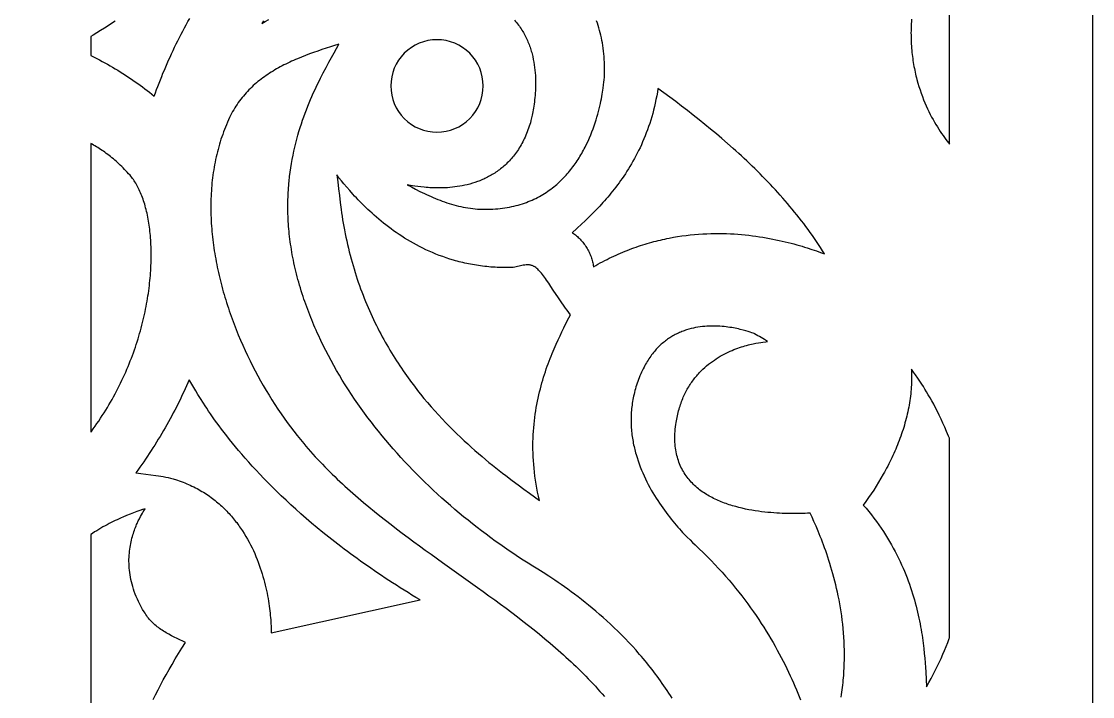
# Model space of a CAD drawing. Extents: x -1000 to 1000, y -1450 to 1450.
# Drawn here: x 625.7 to 1000, y 393.6 to 629.6 of the extents above; entities that cross this region are included whole.
import ezdxf

# ---------------------------------------------------------------- set-up
doc = ezdxf.new("R2010")
doc.units = 0
doc.layers.add('LAYER_1', color=18, linetype='CONTINUOUS')

msp = doc.modelspace()

# ---------------------------------------------------------------- linework, layer by layer
at = {"layer": 'LAYER_1'}
for points in [[(1000, -1450), (600, -1450), (600, 1050), (1000, 1050)], [(847.92, 604.85), (847.7, 603.57), (847.45, 602.3), (847.19, 601.05), (846.9, 599.82), (846.61, 598.61), (846.29, 597.42), (845.96, 596.25), (845.61, 595.09), (845.25, 593.95), (844.87, 592.83), (844.48, 591.73), (844.07, 590.64), (843.66, 589.57), (843.23, 588.52), (842.78, 587.49), (842.33, 586.47), (841.87, 585.48), (841.39, 584.49), (840.91, 583.53), (840.41, 582.58), (839.91, 581.65), (839.4, 580.73), (838.88, 579.83), (838.36, 578.94), (837.83, 578.08), (837.29, 577.22), (836.75, 576.39), (836.2, 575.57), (835.65, 574.76), (835.1, 573.97), (834.54, 573.2), (833.98, 572.44), (833.41, 571.69), (832.85, 570.96), (832.28, 570.25), (831.72, 569.55), (831.15, 568.86), (830.58, 568.19), (830.02, 567.54), (829.46, 566.89), (828.9, 566.26), (827.78, 565.05), (826.69, 563.89), (825.61, 562.78), (824.55, 561.73), (823.53, 560.72), (822.54, 559.77), (821.58, 558.87), (819.8, 557.22), (818.21, 555.75), (818.58, 555.5), (818.93, 555.25), (819.28, 554.98), (819.63, 554.7), (819.97, 554.41), (820.3, 554.1), (820.62, 553.79), (820.94, 553.47), (821.24, 553.14), (821.54, 552.8), (821.84, 552.45), (822.12, 552.09), (822.39, 551.73), (822.66, 551.35), (822.91, 550.97), (823.16, 550.59), (823.4, 550.2), (823.62, 549.8), (823.84, 549.4), (824.05, 548.99), (824.24, 548.58), (824.42, 548.16), (824.6, 547.74), (824.76, 547.32), (824.9, 546.89), (825.04, 546.46), (825.16, 546.03), (825.28, 545.6), (825.37, 545.17), (825.46, 544.73), (825.53, 544.3), (825.59, 543.86), (826.38, 544.32), (827.18, 544.76), (827.97, 545.19), (828.76, 545.61), (829.55, 546.02), (830.34, 546.42), (831.13, 546.81), (831.92, 547.2), (832.71, 547.57), (833.5, 547.93), (834.28, 548.28), (835.07, 548.62), (835.85, 548.95), (836.64, 549.27), (837.42, 549.58), (838.2, 549.89), (838.98, 550.18), (839.76, 550.46), (840.54, 550.74), (841.32, 551.01), (842.09, 551.26), (842.87, 551.51), (843.64, 551.75), (844.41, 551.99), (845.18, 552.21), (845.95, 552.42), (846.72, 552.63), (847.48, 552.83), (848.24, 553.02), (849.01, 553.2), (849.76, 553.38), (850.52, 553.55), (851.28, 553.7), (852.03, 553.86), (853.53, 554.14), (855.02, 554.39), (856.51, 554.61), (857.98, 554.81), (859.44, 554.98), (860.89, 555.13), (862.34, 555.24), (863.77, 555.34), (865.19, 555.41), (866.59, 555.46), (867.99, 555.48), (869.37, 555.49), (870.74, 555.47), (872.09, 555.44), (873.43, 555.38), (874.75, 555.31), (876.07, 555.22), (877.36, 555.12), (878.64, 554.99), (879.9, 554.86), (881.15, 554.71), (882.38, 554.54), (883.59, 554.37), (884.78, 554.18), (885.96, 553.98), (887.11, 553.77), (888.25, 553.55), (889.37, 553.32), (890.47, 553.08), (891.54, 552.84), (892.6, 552.59), (893.63, 552.33), (894.65, 552.07), (895.64, 551.81), (896.61, 551.54), (897.55, 551.27), (898.48, 551), (899.37, 550.73), (900.25, 550.46), (901.92, 549.92), (903.5, 549.38), (904.96, 548.87), (906.32, 548.37), (905.64, 549.46), (904.95, 550.53), (904.24, 551.61), (903.53, 552.67), (902.81, 553.73), (902.08, 554.78), (901.33, 555.82), (900.58, 556.86), (899.82, 557.89), (899.05, 558.92), (898.27, 559.94), (897.49, 560.95), (896.69, 561.96), (895.89, 562.96), (895.07, 563.95), (894.25, 564.94), (893.42, 565.92), (892.59, 566.9), (891.74, 567.87), (890.89, 568.83), (890.03, 569.79), (889.16, 570.75), (888.29, 571.69), (887.41, 572.63), (886.52, 573.57), (885.62, 574.5), (884.72, 575.42), (883.81, 576.34), (882.9, 577.26), (881.98, 578.16), (881.05, 579.07), (880.12, 579.96), (879.18, 580.86), (878.24, 581.74), (877.29, 582.63), (876.34, 583.5), (875.38, 584.37), (874.41, 585.24), (872.47, 586.96), (870.51, 588.66), (868.54, 590.34), (866.55, 592), (864.54, 593.64), (862.52, 595.26), (860.49, 596.87), (858.45, 598.46), (856.4, 600.03), (854.34, 601.58), (852.28, 603.12), (850.2, 604.65), (848.13, 606.15)], [(650, 486.04), (650.15, 486.24), (650.82, 487.16), (651.48, 488.08), (652.12, 489.01), (652.76, 489.93), (653.38, 490.87), (653.99, 491.8), (654.59, 492.74), (655.17, 493.68), (655.75, 494.62), (656.31, 495.57), (656.86, 496.52), (657.4, 497.47), (657.93, 498.42), (658.44, 499.37), (658.95, 500.33), (659.44, 501.29), (659.92, 502.25), (660.39, 503.21), (660.85, 504.17), (661.3, 505.13), (661.74, 506.1), (662.17, 507.06), (662.58, 508.02), (662.99, 508.99), (663.38, 509.95), (663.77, 510.92), (664.14, 511.88), (664.5, 512.85), (664.85, 513.81), (665.2, 514.77), (665.53, 515.73), (665.85, 516.7), (666.16, 517.65), (666.46, 518.61), (666.75, 519.57), (667.03, 520.53), (667.3, 521.48), (667.56, 522.43), (667.81, 523.38), (668.05, 524.33), (668.28, 525.27), (668.5, 526.21), (668.71, 527.15), (668.92, 528.09), (669.11, 529.02), (669.29, 529.95), (669.47, 530.87), (669.63, 531.8), (669.79, 532.72), (669.93, 533.63), (670.07, 534.54), (670.2, 535.45), (670.32, 536.35), (670.43, 537.25), (670.53, 538.14), (670.62, 539.03), (670.7, 539.91), (670.78, 540.78), (670.84, 541.66), (670.9, 542.52), (670.95, 543.38), (670.99, 544.24), (671.02, 545.09), (671.05, 545.93), (671.06, 546.76), (671.07, 547.59), (671.07, 548.41), (671.06, 549.23), (671.04, 550.04), (671.02, 550.84), (670.99, 551.63), (670.95, 552.42), (670.9, 553.2), (670.84, 553.97), (670.78, 554.73), (670.71, 555.49), (670.63, 556.23), (670.55, 556.97), (670.45, 557.7), (670.35, 558.42), (670.25, 559.13), (670.13, 559.83), (670.01, 560.53), (669.88, 561.21), (669.75, 561.88), (669.6, 562.55), (669.45, 563.2), (669.3, 563.84), (669.13, 564.48), (668.96, 565.1), (668.79, 565.71), (668.6, 566.31), (668.42, 566.91), (668.22, 567.48), (668.02, 568.05), (667.81, 568.61), (667.59, 569.15), (667.37, 569.69), (667.15, 570.21), (666.91, 570.72), (666.67, 571.22), (666.43, 571.7), (666.18, 572.17), (665.92, 572.63), (665.66, 573.08), (665.39, 573.51), (665.12, 573.93), (664.84, 574.34), (664.55, 574.73), (664.26, 575.11), (663.97, 575.48), (663.67, 575.83), (663.19, 576.37), (662.71, 576.89), (662.23, 577.41), (661.74, 577.91), (661.26, 578.41), (660.77, 578.89), (660.28, 579.36), (659.8, 579.82), (659.31, 580.27), (658.82, 580.71), (658.33, 581.14), (657.84, 581.56), (657.35, 581.97), (656.85, 582.36), (656.36, 582.75), (655.87, 583.13), (655.37, 583.5), (654.88, 583.86), (654.39, 584.21), (653.89, 584.55), (653.4, 584.88), (652.91, 585.2), (652.41, 585.51), (651.92, 585.82), (651.43, 586.11), (650.94, 586.4), (650.44, 586.68), (650, 586.92)], [(736.24, 573.54), (736.54, 571.13), (736.83, 568.72), (737.12, 566.31), (737.43, 563.9), (737.6, 562.7), (737.77, 561.5), (737.95, 560.3), (738.15, 559.1), (738.35, 557.9), (738.58, 556.71), (738.83, 555.42), (739.09, 554.14), (739.37, 552.87), (739.66, 551.61), (739.95, 550.36), (740.26, 549.12), (740.57, 547.89), (740.9, 546.67), (741.24, 545.46), (741.58, 544.26), (741.94, 543.07), (742.3, 541.9), (742.67, 540.73), (743.05, 539.57), (743.44, 538.42), (743.84, 537.28), (744.25, 536.15), (744.67, 535.04), (745.09, 533.93), (745.52, 532.83), (745.96, 531.74), (746.41, 530.66), (746.87, 529.59), (747.33, 528.53), (747.8, 527.47), (748.27, 526.43), (748.76, 525.4), (749.25, 524.38), (749.75, 523.36), (750.25, 522.36), (750.76, 521.36), (751.28, 520.38), (751.8, 519.4), (752.33, 518.43), (752.86, 517.47), (753.4, 516.52), (753.95, 515.58), (754.5, 514.65), (755.05, 513.73), (755.61, 512.81), (756.18, 511.91), (756.75, 511.01), (757.32, 510.13), (757.9, 509.25), (758.48, 508.38), (759.07, 507.52), (759.66, 506.66), (760.26, 505.82), (760.86, 504.98), (761.46, 504.15), (762.06, 503.34), (762.67, 502.52), (763.28, 501.72), (763.9, 500.93), (764.51, 500.14), (765.13, 499.36), (766.38, 497.83), (767.64, 496.34), (768.9, 494.87), (770.17, 493.43), (771.44, 492.03), (772.72, 490.66), (774, 489.31), (775.28, 488), (776.56, 486.72), (777.84, 485.47), (779.11, 484.25), (780.39, 483.05), (781.66, 481.89), (782.92, 480.75), (784.17, 479.64), (785.42, 478.56), (786.66, 477.5), (787.88, 476.47), (789.1, 475.47), (790.3, 474.5), (791.49, 473.55), (792.66, 472.62), (793.81, 471.73), (794.95, 470.85), (797.16, 469.18), (799.29, 467.6), (801.32, 466.11), (803.24, 464.72), (805.05, 463.41), (806.73, 462.19), (806.4, 463.63), (806.09, 465.06), (805.81, 466.48), (805.56, 467.89), (805.34, 469.29), (805.14, 470.67), (804.97, 472.05), (804.83, 473.41), (804.71, 474.76), (804.61, 476.1), (804.54, 477.42), (804.49, 478.73), (804.46, 480.03), (804.45, 481.32), (804.47, 482.59), (804.51, 483.85), (804.56, 485.1), (804.63, 486.34), (804.73, 487.56), (804.84, 488.77), (804.96, 489.96), (805.11, 491.14), (805.27, 492.31), (805.44, 493.47), (805.63, 494.61), (805.83, 495.73), (806.05, 496.84), (806.28, 497.94), (806.52, 499.03), (806.77, 500.1), (807.04, 501.15), (807.31, 502.19), (807.59, 503.22), (807.88, 504.23), (808.18, 505.22), (808.49, 506.2), (808.8, 507.17), (809.12, 508.12), (809.45, 509.05), (809.78, 509.97), (810.12, 510.87), (810.46, 511.76), (810.8, 512.63), (811.14, 513.49), (811.49, 514.33), (811.83, 515.15), (812.53, 516.75), (813.22, 518.29), (813.91, 519.75), (814.58, 521.15), (815.23, 522.48), (816.46, 524.93), (817.55, 527.1), (816.97, 527.87), (816.4, 528.63), (815.85, 529.39), (815.32, 530.13), (814.3, 531.6), (813.34, 533.01), (811.57, 535.69), (810.75, 536.94), (809.97, 538.11), (809.22, 539.21), (808.86, 539.72), (808.5, 540.22), (808.15, 540.69), (807.8, 541.14), (807.46, 541.57), (807.12, 541.96), (806.78, 542.34), (806.44, 542.68), (806.11, 543), (805.78, 543.29), (805.44, 543.55), (805.11, 543.78), (804.94, 543.89), (804.77, 543.98), (804.61, 544.07), (804.44, 544.15), (804.21, 544.24), (803.98, 544.32), (803.75, 544.38), (803.52, 544.43), (803.28, 544.47), (803.05, 544.49), (802.81, 544.51), (802.57, 544.51), (802.33, 544.51), (802.08, 544.49), (801.59, 544.44), (801.09, 544.37), (800.59, 544.27), (799.59, 544.04), (799.08, 543.93), (798.58, 543.82), (798.07, 543.72), (797.57, 543.63), (797.32, 543.6), (797.07, 543.58), (796.83, 543.56), (796.58, 543.55), (795.8, 543.54), (795.03, 543.54), (794.26, 543.55), (793.5, 543.56), (792.75, 543.59), (791.99, 543.62), (791.25, 543.66), (790.51, 543.71), (789.77, 543.76), (789.04, 543.82), (788.31, 543.89), (787.59, 543.97), (786.87, 544.06), (786.16, 544.15), (785.45, 544.25), (784.75, 544.36), (784.05, 544.48), (783.36, 544.6), (782.67, 544.72), (781.99, 544.86), (781.31, 545), (780.64, 545.15), (779.97, 545.3), (779.31, 545.46), (778.65, 545.63), (778, 545.8), (777.35, 545.98), (776.7, 546.17), (775.43, 546.55), (774.18, 546.96), (772.94, 547.39), (771.72, 547.84), (770.53, 548.31), (769.35, 548.8), (768.19, 549.3), (767.05, 549.82), (765.93, 550.36), (764.83, 550.92), (763.75, 551.49), (762.69, 552.07), (761.64, 552.66), (760.62, 553.27), (759.61, 553.89), (758.62, 554.52), (757.66, 555.15), (756.71, 555.8), (755.77, 556.45), (754.86, 557.12), (753.97, 557.78), (753.09, 558.45), (752.23, 559.13), (751.39, 559.81), (750.57, 560.49), (749.77, 561.18), (748.99, 561.86), (748.22, 562.55), (747.47, 563.23), (746.74, 563.92), (746.03, 564.6), (745.34, 565.27), (744.66, 565.95), (744.01, 566.62), (743.37, 567.28), (742.75, 567.93), (742.14, 568.58), (741.56, 569.22), (740.44, 570.47), (739.4, 571.68), (738.42, 572.84), (737.52, 573.94), (736.68, 574.98), (735.92, 575.95)], [(936.72, 507.31), (936.75, 506.52), (936.77, 505.73), (936.77, 504.95), (936.76, 504.16), (936.74, 503.37), (936.71, 502.58), (936.66, 501.79), (936.61, 501), (936.54, 500.21), (936.46, 499.42), (936.37, 498.64), (936.27, 497.85), (936.16, 497.06), (936.03, 496.28), (935.9, 495.49), (935.75, 494.71), (935.6, 493.92), (935.43, 493.14), (935.26, 492.36), (935.07, 491.58), (934.87, 490.8), (934.67, 490.02), (934.45, 489.24), (934.23, 488.47), (934, 487.7), (933.76, 486.93), (933.5, 486.16), (933.25, 485.39), (932.98, 484.62), (932.7, 483.86), (932.42, 483.1), (932.12, 482.34), (931.82, 481.59), (931.51, 480.83), (931.2, 480.08), (930.87, 479.34), (930.54, 478.59), (930.21, 477.85), (929.86, 477.11), (929.51, 476.38), (929.15, 475.64), (928.79, 474.92), (928.41, 474.19), (928.04, 473.47), (927.65, 472.75), (927.26, 472.04), (926.87, 471.33), (926.06, 469.92), (925.23, 468.52), (924.38, 467.15), (923.51, 465.79), (922.63, 464.45), (921.73, 463.13), (920.81, 461.83), (919.88, 460.56), (920.86, 459.4), (921.81, 458.24), (922.73, 457.08), (923.61, 455.92), (924.48, 454.76), (925.31, 453.59), (926.11, 452.43), (926.89, 451.26), (927.64, 450.1), (928.36, 448.93), (929.06, 447.77), (929.73, 446.6), (930.38, 445.44), (931, 444.28), (931.6, 443.13), (932.18, 441.97), (932.73, 440.82), (933.26, 439.67), (933.77, 438.53), (934.26, 437.39), (934.72, 436.25), (935.17, 435.12), (935.6, 434), (936, 432.88), (936.39, 431.77), (936.76, 430.66), (937.11, 429.56), (937.44, 428.47), (937.76, 427.38), (938.06, 426.31), (938.34, 425.24), (938.61, 424.18), (938.87, 423.12), (939.11, 422.08), (939.33, 421.05), (939.54, 420.03), (939.74, 419.02), (939.93, 418.02), (940.1, 417.03), (940.26, 416.05), (940.42, 415.08), (940.56, 414.13), (940.69, 413.19), (940.81, 412.26), (941.03, 410.45), (941.21, 408.69), (941.37, 406.99), (941.5, 405.36), (941.61, 403.79), (941.71, 402.29), (941.87, 399.51), (942.01, 397.04), (942.81, 398.47), (943.58, 399.9), (944.32, 401.32), (945.04, 402.74), (945.74, 404.15), (946.41, 405.56), (947.05, 406.96), (947.68, 408.36), (948.27, 409.74), (948.85, 411.13), (949.39, 412.5), (949.92, 413.87), (950, 414.09), (950, 483.74), (949.95, 483.89), (949.64, 484.68), (949.01, 486.24), (948.37, 487.75), (947.72, 489.21), (947.07, 490.62), (946.42, 491.99), (945.77, 493.3), (945.12, 494.56), (944.48, 495.78), (943.84, 496.94), (943.22, 498.05), (942.61, 499.1), (942.01, 500.1), (941.43, 501.05), (940.88, 501.94), (940.34, 502.77), (939.83, 503.55), (938.9, 504.94), (938.1, 506.09), (937.45, 507.01), (936.97, 507.68), (936.68, 508.09)], [(683.88, 503.28), (683.4, 502.21), (682.92, 501.15), (682.43, 500.08), (681.93, 499.02), (681.42, 497.97), (680.9, 496.91), (680.38, 495.86), (679.85, 494.81), (679.31, 493.77), (678.77, 492.73), (678.22, 491.69), (677.66, 490.66), (677.09, 489.63), (676.52, 488.6), (675.94, 487.58), (675.35, 486.57), (674.76, 485.55), (674.15, 484.54), (673.55, 483.54), (672.93, 482.54), (672.31, 481.54), (671.68, 480.55), (671.05, 479.56), (670.41, 478.58), (669.76, 477.6), (669.1, 476.63), (668.44, 475.66), (667.77, 474.7), (667.1, 473.74), (666.42, 472.78), (665.73, 471.84), (666.6, 471.69), (667.46, 471.56), (669.21, 471.33), (670.95, 471.1), (672.69, 470.87), (673.56, 470.75), (674.43, 470.61), (675.29, 470.47), (676.16, 470.31), (677.01, 470.13), (677.86, 469.93), (678.71, 469.7), (679.13, 469.58), (679.55, 469.45), (680.22, 469.23), (680.89, 469.01), (681.55, 468.77), (682.2, 468.53), (682.84, 468.28), (683.48, 468.01), (684.1, 467.75), (684.72, 467.47), (685.32, 467.19), (685.92, 466.9), (686.51, 466.6), (687.1, 466.29), (687.67, 465.98), (688.23, 465.66), (688.79, 465.33), (689.34, 465), (689.88, 464.66), (690.41, 464.31), (690.94, 463.96), (691.46, 463.6), (691.97, 463.24), (692.47, 462.87), (692.96, 462.49), (693.45, 462.11), (693.92, 461.72), (694.4, 461.32), (694.86, 460.93), (695.31, 460.52), (695.76, 460.11), (696.2, 459.7), (696.64, 459.28), (697.06, 458.86), (697.48, 458.43), (697.89, 457.99), (698.3, 457.56), (698.7, 457.12), (699.09, 456.67), (699.47, 456.22), (699.85, 455.77), (700.22, 455.31), (700.58, 454.85), (700.94, 454.39), (701.29, 453.92), (701.64, 453.45), (701.97, 452.98), (702.3, 452.51), (702.95, 451.55), (703.56, 450.58), (704.16, 449.6), (704.73, 448.61), (705.27, 447.62), (705.79, 446.62), (706.29, 445.62), (706.77, 444.61), (707.23, 443.6), (707.66, 442.58), (708.07, 441.57), (708.46, 440.56), (708.84, 439.55), (709.19, 438.54), (709.52, 437.53), (709.84, 436.53), (710.13, 435.54), (710.41, 434.55), (710.67, 433.56), (710.92, 432.59), (711.14, 431.63), (711.35, 430.67), (711.55, 429.73), (711.73, 428.8), (711.9, 427.89), (712.05, 426.99), (712.19, 426.1), (712.32, 425.23), (712.43, 424.38), (712.53, 423.55), (712.62, 422.74), (712.69, 421.95), (712.76, 421.18), (712.82, 420.43), (712.86, 419.71), (712.9, 419.01), (712.93, 418.34), (712.94, 417.69), (712.95, 417.08), (712.96, 416.49), (712.95, 415.93), (765, 427.41), (763.58, 428.25), (762.18, 429.1), (760.8, 429.95), (759.44, 430.8), (758.08, 431.65), (756.75, 432.5), (755.43, 433.34), (754.12, 434.19), (752.83, 435.04), (751.55, 435.89), (750.29, 436.74), (749.05, 437.59), (747.82, 438.43), (746.6, 439.28), (745.4, 440.12), (744.21, 440.97), (743.04, 441.81), (741.88, 442.65), (740.73, 443.49), (739.6, 444.33), (738.49, 445.17), (737.38, 446), (736.29, 446.84), (735.22, 447.67), (734.16, 448.5), (733.11, 449.33), (731.06, 450.98), (729.06, 452.62), (727.12, 454.25), (725.22, 455.87), (723.38, 457.48), (721.59, 459.08), (719.85, 460.66), (718.17, 462.23), (716.53, 463.78), (714.94, 465.32), (713.4, 466.84), (711.91, 468.34), (710.46, 469.83), (709.06, 471.29), (707.71, 472.74), (706.4, 474.16), (705.14, 475.56), (703.92, 476.94), (702.74, 478.3), (701.61, 479.63), (700.52, 480.94), (699.47, 482.22), (698.46, 483.48), (697.49, 484.7), (696.56, 485.9), (695.68, 487.07), (694.82, 488.21), (694.01, 489.32), (693.24, 490.39), (692.5, 491.44), (691.8, 492.45), (691.13, 493.42), (690.5, 494.36), (689.9, 495.27), (689.33, 496.14), (688.3, 497.76), (687.4, 499.23), (686.61, 500.53), (685.95, 501.66), (684.95, 503.39), (684.6, 503.97), (684.46, 504.19), (684.35, 504.36)]]:
    msp.add_lwpolyline(points, close=True, dxfattribs=at)
for points in [[(936.74, 630.42), (936.69, 629.6), (936.64, 628.78), (936.6, 627.97), (936.58, 627.17), (936.56, 626.37), (936.55, 625.58), (936.56, 624.8), (936.57, 624.03), (936.59, 623.26), (936.62, 622.49), (936.65, 621.74), (936.7, 620.99), (936.75, 620.25), (936.82, 619.51), (936.89, 618.78), (936.97, 618.06), (937.05, 617.35), (937.14, 616.64), (937.24, 615.94), (937.35, 615.24), (937.47, 614.55), (937.59, 613.87), (937.72, 613.2), (937.85, 612.53), (937.99, 611.87), (938.14, 611.22), (938.29, 610.57), (938.45, 609.93), (938.61, 609.3), (938.96, 608.05), (939.32, 606.84), (939.7, 605.65), (940.1, 604.49), (940.52, 603.35), (940.95, 602.24), (941.39, 601.17), (941.85, 600.12), (942.31, 599.09), (942.79, 598.1), (943.27, 597.13), (943.76, 596.2), (944.25, 595.29), (944.75, 594.4), (945.25, 593.55), (945.76, 592.73), (946.26, 591.93), (946.76, 591.16), (947.25, 590.42), (947.74, 589.71), (948.23, 589.03), (948.71, 588.38), (949.18, 587.76), (949.64, 587.16), (950, 586.7), (950, 639.1)], [(658.48, 629.76), (657.25, 628.95), (655.99, 628.13), (654.71, 627.3), (653.41, 626.47), (652.09, 625.64), (650.74, 624.81), (650, 624.36), (650, 617.69), (650.26, 617.56), (651.19, 617.1), (652.12, 616.62), (653.04, 616.14), (653.96, 615.65), (654.88, 615.15), (655.79, 614.64), (656.7, 614.13), (657.6, 613.6), (658.5, 613.07), (659.39, 612.53), (660.28, 611.98), (661.17, 611.43), (662.04, 610.87), (662.92, 610.3), (663.79, 609.72), (664.65, 609.13), (665.51, 608.54), (666.36, 607.94), (667.2, 607.33), (668.04, 606.71), (668.88, 606.09), (669.71, 605.46), (670.53, 604.83), (671.34, 604.18), (672.15, 603.53), (672.56, 604.66), (672.97, 605.79), (673.4, 606.92), (673.83, 608.06), (674.27, 609.2), (674.73, 610.34), (675.19, 611.48), (675.66, 612.62), (676.14, 613.76), (676.63, 614.9), (677.13, 616.04), (677.64, 617.18), (678.16, 618.32), (678.69, 619.46), (679.23, 620.59), (679.78, 621.73), (680.34, 622.86), (680.91, 623.99), (681.49, 625.11), (682.08, 626.23), (682.68, 627.35), (683.29, 628.47), (683.91, 629.58), (684.55, 630.68)], [(710.32, 629.88), (709.78, 628.89), (710.94, 629.58), (712.19, 630.31)], [(798.05, 630.03), (798.41, 629.62), (798.75, 629.2), (799.09, 628.77), (799.41, 628.34), (799.72, 627.91), (800.02, 627.48), (800.32, 627.04), (800.6, 626.6), (800.87, 626.15), (801.13, 625.7), (801.39, 625.25), (801.63, 624.8), (801.87, 624.34), (802.09, 623.88), (802.31, 623.42), (802.52, 622.96), (802.72, 622.49), (802.91, 622.03), (803.09, 621.56), (803.26, 621.09), (803.43, 620.62), (803.59, 620.14), (803.74, 619.67), (803.88, 619.2), (804.02, 618.72), (804.14, 618.25), (804.38, 617.3), (804.58, 616.35), (804.76, 615.4), (804.92, 614.45), (805.05, 613.51), (805.16, 612.57), (805.24, 611.64), (805.31, 610.72), (805.35, 609.81), (805.38, 608.9), (805.38, 608.01), (805.38, 607.13), (805.35, 606.27), (805.32, 605.42), (805.27, 604.59), (805.2, 603.77), (805.13, 602.98), (805.05, 602.2), (804.96, 601.45), (804.86, 600.72), (804.76, 600.01), (804.65, 599.33), (804.54, 598.68), (804.42, 598.05), (804.19, 596.89), (803.96, 595.86), (803.75, 594.97), (803.55, 594.22), (803.38, 593.63), (803.18, 592.97), (802.96, 592.31), (802.72, 591.67), (802.48, 591.03), (802.23, 590.41), (801.98, 589.8), (801.71, 589.21), (801.44, 588.63), (801.16, 588.05), (800.88, 587.5), (800.58, 586.95), (800.29, 586.42), (799.98, 585.89), (799.67, 585.38), (799.35, 584.88), (799.03, 584.4), (798.7, 583.92), (798.36, 583.45), (798.02, 583), (797.67, 582.56), (797.32, 582.13), (796.96, 581.71), (796.6, 581.29), (796.23, 580.89), (795.86, 580.51), (795.49, 580.13), (795.11, 579.76), (794.72, 579.4), (794.33, 579.05), (793.94, 578.71), (793.54, 578.38), (793.14, 578.06), (792.74, 577.75), (792.33, 577.45), (791.92, 577.15), (791.51, 576.87), (791.09, 576.59), (790.67, 576.33), (790.25, 576.07), (789.83, 575.82), (789.4, 575.58), (788.97, 575.35), (788.54, 575.12), (788.11, 574.91), (787.68, 574.7), (787.24, 574.5), (786.81, 574.31), (786.37, 574.12), (785.93, 573.94), (785.49, 573.77), (785.05, 573.61), (784.16, 573.3), (783.28, 573.02), (782.39, 572.77), (781.51, 572.54), (780.63, 572.34), (779.75, 572.16), (778.87, 572), (778, 571.86), (777.14, 571.74), (776.29, 571.64), (775.45, 571.56), (774.61, 571.5), (773.79, 571.45), (772.98, 571.42), (772.19, 571.4), (771.41, 571.39), (770.65, 571.4), (769.9, 571.41), (769.18, 571.44), (768.47, 571.48), (767.79, 571.52), (767.13, 571.57), (766.49, 571.63), (765.29, 571.76), (764.2, 571.9), (763.23, 572.04), (762.38, 572.18), (761.12, 572.42), (760.49, 572.54), (761.97, 571.74), (763.47, 570.95), (764.98, 570.18), (765.75, 569.81), (766.51, 569.44), (767.29, 569.08), (768.06, 568.72), (768.84, 568.37), (769.62, 568.04), (770.41, 567.71), (771.2, 567.39), (771.99, 567.08), (772.79, 566.78), (773.59, 566.5), (774.4, 566.22), (775.2, 565.96), (776.01, 565.71), (776.82, 565.48), (777.64, 565.26), (778.46, 565.06), (779.28, 564.87), (780.1, 564.69), (780.92, 564.54), (781.75, 564.4), (782.58, 564.28), (783.41, 564.18), (784.24, 564.09), (785.08, 564.03), (785.92, 563.98), (786.85, 563.96), (787.77, 563.94), (788.68, 563.95), (789.57, 563.97), (790.45, 564.01), (791.32, 564.06), (792.17, 564.13), (793.01, 564.22), (793.84, 564.32), (794.66, 564.43), (795.46, 564.56), (796.25, 564.7), (797.03, 564.86), (797.8, 565.03), (798.55, 565.22), (799.3, 565.42), (800.03, 565.63), (800.75, 565.86), (801.45, 566.09), (802.15, 566.34), (802.83, 566.61), (803.5, 566.88), (804.16, 567.17), (804.81, 567.46), (805.45, 567.77), (806.08, 568.09), (806.7, 568.42), (807.3, 568.76), (807.9, 569.11), (808.48, 569.47), (809.05, 569.84), (809.62, 570.22), (810.17, 570.6), (810.71, 571), (811.24, 571.4), (811.77, 571.82), (812.28, 572.24), (812.78, 572.66), (813.27, 573.1), (813.75, 573.54), (814.23, 573.99), (814.69, 574.45), (815.14, 574.91), (815.59, 575.38), (816.02, 575.85), (816.45, 576.33), (816.87, 576.82), (817.28, 577.31), (817.67, 577.81), (818.07, 578.31), (818.45, 578.81), (818.82, 579.32), (819.18, 579.83), (819.54, 580.35), (819.89, 580.87), (820.23, 581.39), (820.56, 581.91), (820.88, 582.44), (821.2, 582.97), (821.51, 583.5), (821.81, 584.03), (822.1, 584.57), (822.39, 585.1), (822.66, 585.64), (823.2, 586.72), (823.7, 587.79), (824.18, 588.87), (824.63, 589.94), (825.06, 591), (825.45, 592.06), (825.83, 593.11), (826.18, 594.15), (826.51, 595.17), (826.81, 596.17), (827.09, 597.16), (827.36, 598.13), (827.6, 599.08), (827.82, 600), (828.02, 600.9), (828.21, 601.76), (828.38, 602.6), (828.53, 603.4), (828.67, 604.17), (828.8, 604.91), (829, 606.25), (829.16, 607.43), (829.27, 608.41), (829.35, 609.2), (829.41, 610.08), (829.45, 611.16), (829.48, 612.22), (829.49, 613.27), (829.47, 614.31), (829.44, 615.33), (829.39, 616.33), (829.33, 617.32), (829.24, 618.3), (829.14, 619.27), (829.03, 620.22), (828.89, 621.15), (828.74, 622.08), (828.58, 622.99), (828.39, 623.88), (828.2, 624.76), (827.99, 625.63), (827.76, 626.49), (827.52, 627.33), (827.26, 628.16), (826.99, 628.98), (826.71, 629.78)], [(853.06, 393.07), (852.5, 393.95), (851.94, 394.82), (851.37, 395.68), (850.8, 396.53), (850.23, 397.38), (849.64, 398.21), (849.06, 399.04), (848.47, 399.86), (847.87, 400.67), (847.27, 401.48), (846.67, 402.27), (846.06, 403.06), (845.46, 403.83), (844.84, 404.6), (844.23, 405.37), (843.61, 406.12), (842.99, 406.86), (842.36, 407.6), (841.73, 408.33), (841.11, 409.05), (840.47, 409.76), (839.21, 411.16), (837.93, 412.53), (836.65, 413.86), (835.37, 415.17), (834.09, 416.44), (832.8, 417.68), (831.52, 418.89), (830.23, 420.07), (828.95, 421.22), (827.68, 422.34), (826.41, 423.43), (825.15, 424.49), (823.89, 425.52), (822.65, 426.52), (821.42, 427.49), (820.2, 428.44), (819, 429.35), (817.81, 430.23), (816.64, 431.09), (815.48, 431.92), (814.35, 432.72), (813.24, 433.49), (812.15, 434.24), (811.08, 434.95), (810.04, 435.64), (808.04, 436.95), (806.15, 438.14), (804.39, 439.23), (802.74, 440.27), (801.09, 441.32), (799.44, 442.38), (797.8, 443.47), (796.16, 444.57), (794.53, 445.68), (792.91, 446.82), (791.3, 447.97), (789.69, 449.13), (788.09, 450.32), (786.5, 451.52), (784.91, 452.73), (783.34, 453.96), (781.77, 455.21), (780.22, 456.47), (778.67, 457.75), (777.14, 459.04), (775.61, 460.35), (774.1, 461.68), (772.6, 463.01), (771.11, 464.37), (769.63, 465.73), (768.17, 467.12), (766.72, 468.51), (765.28, 469.92), (763.86, 471.35), (762.45, 472.79), (761.05, 474.24), (759.67, 475.7), (758.31, 477.18), (756.96, 478.67), (755.63, 480.18), (754.31, 481.7), (753.01, 483.23), (751.73, 484.77), (750.47, 486.33), (749.22, 487.9), (748, 489.48), (746.79, 491.07), (745.6, 492.68), (744.43, 494.3), (743.28, 495.92), (742.15, 497.56), (741.04, 499.22), (739.95, 500.88), (738.89, 502.55), (737.84, 504.24), (736.82, 505.94), (735.82, 507.64), (734.85, 509.36), (733.9, 511.09), (732.97, 512.83), (732.06, 514.57), (731.18, 516.33), (730.33, 518.1), (729.5, 519.88), (729.09, 520.77), (728.69, 521.66), (728.3, 522.56), (727.92, 523.46), (727.54, 524.36), (727.17, 525.27), (726.8, 526.17), (726.44, 527.08), (726.09, 527.99), (725.74, 528.91), (725.41, 529.82), (725.07, 530.74), (724.75, 531.66), (724.43, 532.58), (724.12, 533.5), (723.82, 534.43), (723.5, 535.43), (723.19, 536.43), (722.9, 537.42), (722.62, 538.41), (722.34, 539.39), (722.08, 540.36), (721.83, 541.34), (721.59, 542.3), (721.37, 543.26), (721.15, 544.22), (720.94, 545.17), (720.74, 546.12), (720.56, 547.06), (720.38, 548), (720.22, 548.93), (720.06, 549.86), (719.92, 550.78), (719.78, 551.7), (719.65, 552.61), (719.54, 553.52), (719.43, 554.42), (719.33, 555.32), (719.24, 556.21), (719.16, 557.1), (719.09, 557.98), (719.03, 558.86), (718.97, 559.73), (718.93, 560.6), (718.89, 561.46), (718.86, 562.32), (718.84, 563.17), (718.83, 564.02), (718.82, 564.86), (718.83, 565.7), (718.84, 566.53), (718.85, 567.36), (718.88, 568.18), (718.91, 569), (718.95, 569.81), (719, 570.62), (719.06, 571.42), (719.12, 572.22), (719.18, 573.01), (719.26, 573.8), (719.43, 575.36), (719.62, 576.9), (719.84, 578.41), (720.08, 579.91), (720.34, 581.39), (720.62, 582.85), (720.93, 584.29), (721.25, 585.71), (721.59, 587.1), (721.95, 588.48), (722.32, 589.84), (722.71, 591.17), (723.11, 592.49), (723.53, 593.78), (723.96, 595.06), (724.4, 596.31), (724.85, 597.54), (725.31, 598.76), (725.77, 599.95), (726.25, 601.12), (726.73, 602.27), (727.22, 603.4), (727.71, 604.51), (728.21, 605.6), (728.7, 606.67), (729.2, 607.71), (729.7, 608.74), (730.2, 609.75), (730.7, 610.73), (731.2, 611.7), (732.18, 613.56), (733.14, 615.34), (734.08, 617.04), (734.97, 618.65), (736.63, 621.62), (735.14, 621.17), (733.66, 620.71), (732.18, 620.24), (730.72, 619.76), (729.26, 619.27), (727.81, 618.76), (726.38, 618.24), (724.96, 617.71), (723.56, 617.15), (722.17, 616.58), (721.48, 616.28), (720.8, 615.98), (720.12, 615.68), (719.45, 615.37), (718.78, 615.05), (718.12, 614.73), (717.46, 614.4), (716.81, 614.06), (716.17, 613.72), (715.53, 613.37), (714.89, 613.01), (714.26, 612.64), (713.64, 612.27), (713.03, 611.89), (712.42, 611.51), (711.82, 611.11), (711.23, 610.71), (710.64, 610.29), (710.06, 609.87), (709.49, 609.44), (708.93, 609.01), (708.37, 608.56), (707.82, 608.1), (707.28, 607.64), (706.75, 607.16), (706.23, 606.67), (705.72, 606.18), (705.21, 605.67), (704.72, 605.15), (704.23, 604.63), (703.75, 604.09), (703.28, 603.54), (702.83, 602.98), (702.38, 602.41), (701.94, 601.82), (701.51, 601.23), (701.1, 600.62), (700.69, 600), (700.29, 599.37), (699.91, 598.72), (699.53, 598.07), (699.17, 597.4), (698.82, 596.71), (698.48, 596.02), (698.09, 595.19), (697.72, 594.36), (697.36, 593.52), (697.01, 592.68), (696.68, 591.83), (696.35, 590.98), (696.04, 590.12), (695.74, 589.27), (695.45, 588.4), (695.17, 587.53), (694.91, 586.66), (694.66, 585.78), (694.42, 584.9), (694.19, 584.02), (693.97, 583.13), (693.76, 582.24), (693.57, 581.34), (693.38, 580.44), (693.21, 579.54), (693.05, 578.64), (692.9, 577.73), (692.76, 576.82), (692.63, 575.9), (692.51, 574.99), (692.4, 574.07), (692.31, 573.14), (692.22, 572.22), (692.14, 571.29), (692.08, 570.36), (692.02, 569.43), (691.98, 568.49), (691.94, 567.56), (691.92, 566.62), (691.9, 565.68), (691.9, 564.73), (691.9, 563.79), (691.92, 562.84), (691.94, 561.89), (691.98, 560.94), (692.02, 559.99), (692.07, 559.04), (692.14, 558.09), (692.21, 557.13), (692.29, 556.18), (692.38, 555.22), (692.48, 554.27), (692.59, 553.31), (692.71, 552.35), (692.83, 551.39), (692.97, 550.43), (693.11, 549.47), (693.27, 548.51), (693.43, 547.55), (693.6, 546.59), (693.78, 545.63), (693.96, 544.67), (694.16, 543.72), (694.36, 542.76), (694.57, 541.8), (694.79, 540.84), (695.02, 539.88), (695.25, 538.92), (695.49, 537.97), (695.74, 537.01), (696, 536.06), (696.27, 535.11), (696.54, 534.15), (696.82, 533.2), (697.11, 532.25), (697.41, 531.31), (697.71, 530.36), (698.02, 529.41), (698.33, 528.47), (698.66, 527.53), (698.99, 526.59), (699.33, 525.65), (699.67, 524.72), (700.02, 523.79), (700.38, 522.85), (700.74, 521.93), (701.49, 520.08), (702.26, 518.24), (703.06, 516.41), (703.88, 514.6), (704.72, 512.8), (705.59, 511.01), (706.47, 509.24), (707.38, 507.48), (708.31, 505.73), (709.26, 504.01), (710.24, 502.3), (711.22, 500.61), (712.23, 498.94), (713.26, 497.29), (714.3, 495.66), (715.36, 494.05), (716.43, 492.46), (717.53, 490.9), (718.63, 489.36), (719.75, 487.84), (720.88, 486.35), (722.03, 484.89), (723.19, 483.45), (724.36, 482.03), (725.15, 481.1), (725.94, 480.18), (726.75, 479.27), (727.56, 478.36), (728.38, 477.45), (729.21, 476.56), (730.05, 475.67), (730.89, 474.79), (731.74, 473.91), (732.6, 473.04), (733.46, 472.18), (734.33, 471.32), (735.21, 470.47), (736.09, 469.63), (736.98, 468.78), (737.88, 467.95), (738.78, 467.12), (739.68, 466.3), (740.6, 465.48), (741.52, 464.66), (742.44, 463.85), (743.37, 463.05), (745.24, 461.45), (747.13, 459.87), (749.04, 458.31), (750.97, 456.76), (752.91, 455.23), (754.86, 453.71), (756.83, 452.2), (758.81, 450.7), (760.8, 449.22), (762.8, 447.74), (764.8, 446.27), (766.82, 444.8), (768.84, 443.35), (772.89, 440.44), (776.95, 437.55), (781.01, 434.66), (785.07, 431.77), (787.09, 430.32), (789.1, 428.86), (791.1, 427.4), (793.1, 425.93), (795.09, 424.45), (797.07, 422.97), (799.03, 421.47), (800.98, 419.97), (802.92, 418.45), (804.84, 416.92), (806.75, 415.38), (808.64, 413.82), (810.5, 412.25), (812.35, 410.65), (813.27, 409.85), (814.18, 409.05), (815.08, 408.23), (815.98, 407.42), (816.88, 406.6), (817.76, 405.77), (818.64, 404.94), (819.52, 404.1), (820.39, 403.26), (821.25, 402.41), (822.1, 401.55), (822.95, 400.69), (823.79, 399.83), (824.62, 398.96), (825.45, 398.08), (826.26, 397.19), (827.07, 396.3), (827.88, 395.4), (828.67, 394.5), (829.46, 393.59)], [(912.18, 393.41), (912.31, 394.26), (912.43, 395.1), (912.54, 395.95), (912.64, 396.79), (912.73, 397.62), (912.82, 398.46), (912.9, 399.29), (912.97, 400.11), (913.04, 400.94), (913.09, 401.76), (913.14, 402.58), (913.19, 403.39), (913.25, 405.01), (913.29, 406.61), (913.3, 408.2), (913.28, 409.77), (913.24, 411.33), (913.18, 412.88), (913.09, 414.41), (912.98, 415.92), (912.86, 417.42), (912.71, 418.9), (912.54, 420.36), (912.35, 421.81), (912.14, 423.23), (911.92, 424.64), (911.68, 426.04), (911.43, 427.41), (911.16, 428.76), (910.88, 430.1), (910.58, 431.42), (910.27, 432.71), (909.96, 433.99), (909.63, 435.25), (909.29, 436.48), (908.95, 437.69), (908.6, 438.89), (908.24, 440.06), (907.87, 441.21), (907.51, 442.33), (907.13, 443.44), (906.76, 444.52), (906.38, 445.57), (906, 446.61), (905.62, 447.62), (905.24, 448.6), (904.86, 449.56), (904.11, 451.41), (903.37, 453.15), (902.65, 454.79), (901.97, 456.32), (901.32, 457.74), (900.43, 457.69), (899.61, 457.65), (898.56, 457.61), (897.31, 457.58), (895.87, 457.56), (895.08, 457.56), (894.26, 457.57), (893.4, 457.58), (892.5, 457.6), (891.57, 457.64), (890.61, 457.68), (889.62, 457.73), (888.61, 457.8), (887.57, 457.89), (886.51, 457.98), (885.44, 458.09), (884.34, 458.22), (883.24, 458.37), (882.12, 458.54), (880.99, 458.72), (879.86, 458.93), (878.72, 459.16), (877.58, 459.41), (876.44, 459.69), (875.3, 459.99), (874.16, 460.32), (873.6, 460.49), (873.04, 460.67), (872.48, 460.86), (871.92, 461.05), (871.37, 461.25), (870.82, 461.46), (870.27, 461.68), (869.73, 461.9), (869.19, 462.13), (868.66, 462.37), (868.13, 462.62), (867.6, 462.87), (867.08, 463.14), (866.57, 463.41), (866.06, 463.69), (865.56, 463.98), (865.07, 464.28), (864.58, 464.58), (864.1, 464.9), (863.63, 465.22), (863.16, 465.56), (862.7, 465.9), (862.26, 466.25), (861.82, 466.61), (861.38, 466.99), (860.96, 467.37), (860.55, 467.76), (860.15, 468.16), (859.75, 468.57), (859.37, 469), (859, 469.43), (858.64, 469.87), (858.29, 470.33), (857.95, 470.79), (857.63, 471.27), (857.31, 471.76), (857.01, 472.25), (856.72, 472.76), (856.45, 473.28), (856.18, 473.82), (855.93, 474.36), (855.7, 474.92), (855.48, 475.49), (855.27, 476.07), (855.08, 476.66), (854.91, 477.26), (854.75, 477.88), (854.6, 478.51), (854.47, 479.15), (854.36, 479.81), (854.26, 480.48), (854.18, 481.16), (854.12, 481.86), (854.08, 482.56), (854.05, 483.29), (854.04, 484.02), (854.05, 484.77), (854.08, 485.53), (854.13, 486.31), (854.19, 487.1), (854.28, 487.91), (854.38, 488.73), (854.48, 489.36), (854.58, 489.98), (854.69, 490.59), (854.8, 491.19), (854.93, 491.79), (855.06, 492.37), (855.2, 492.95), (855.35, 493.52), (855.51, 494.07), (855.67, 494.62), (855.84, 495.16), (856.02, 495.7), (856.2, 496.22), (856.39, 496.74), (856.59, 497.25), (856.79, 497.74), (857, 498.24), (857.21, 498.72), (857.44, 499.19), (857.66, 499.66), (857.9, 500.12), (858.13, 500.57), (858.38, 501.01), (858.63, 501.45), (858.88, 501.88), (859.14, 502.3), (859.4, 502.71), (859.67, 503.11), (859.94, 503.51), (860.22, 503.9), (860.5, 504.28), (860.79, 504.66), (861.08, 505.03), (861.37, 505.39), (861.67, 505.75), (861.97, 506.09), (862.28, 506.44), (862.58, 506.77), (863.21, 507.42), (863.85, 508.04), (864.49, 508.64), (865.15, 509.21), (865.81, 509.76), (866.49, 510.28), (867.16, 510.78), (867.85, 511.25), (868.53, 511.71), (869.22, 512.14), (869.91, 512.55), (870.61, 512.94), (871.3, 513.31), (871.99, 513.66), (872.67, 513.99), (873.35, 514.3), (874.03, 514.59), (874.7, 514.87), (875.37, 515.13), (876.02, 515.37), (876.67, 515.6), (877.3, 515.81), (877.93, 516.01), (878.54, 516.19), (879.13, 516.36), (879.72, 516.51), (880.28, 516.66), (881.36, 516.91), (882.36, 517.11), (883.27, 517.28), (884.09, 517.41), (884.81, 517.51), (885.88, 517.64), (886.44, 517.7), (885.31, 518.38), (884.2, 519.08), (883.63, 519.42), (883.07, 519.76), (882.49, 520.08), (881.91, 520.38), (881.72, 520.47), (881.39, 520.6), (880.93, 520.77), (880.33, 520.98), (879.62, 521.21), (878.8, 521.46), (877.87, 521.71), (876.84, 521.97), (876.29, 522.1), (875.72, 522.22), (875.14, 522.34), (874.53, 522.46), (873.9, 522.57), (873.26, 522.67), (872.59, 522.76), (871.92, 522.85), (871.22, 522.93), (870.52, 522.99), (869.8, 523.04), (869.07, 523.08), (868.33, 523.11), (867.58, 523.12), (866.81, 523.12), (866.04, 523.1), (865.27, 523.06), (864.48, 523.01), (863.7, 522.93), (862.9, 522.83), (862.11, 522.72), (861.31, 522.57), (860.51, 522.41), (859.71, 522.22), (858.91, 522), (858.11, 521.76), (857.71, 521.63), (857.31, 521.49), (856.91, 521.35), (856.51, 521.19), (856.12, 521.03), (855.72, 520.87), (855.33, 520.69), (854.94, 520.51), (854.55, 520.32), (854.16, 520.12), (853.77, 519.91), (853.38, 519.69), (853, 519.47), (852.62, 519.24), (852.24, 519), (851.86, 518.75), (851.49, 518.49), (851.12, 518.22), (850.75, 517.94), (850.38, 517.65), (850.02, 517.36), (849.66, 517.05), (849.3, 516.74), (848.94, 516.41), (848.59, 516.08), (848.25, 515.73), (847.9, 515.38), (847.56, 515.01), (847.23, 514.64), (846.89, 514.25), (846.56, 513.86), (846.24, 513.45), (845.92, 513.03), (845.61, 512.6), (845.29, 512.16), (844.99, 511.71), (844.69, 511.25), (844.39, 510.77), (844.1, 510.28), (843.81, 509.79), (843.53, 509.28), (843.26, 508.75), (842.99, 508.22), (842.72, 507.67), (842.42, 507.02), (842.13, 506.37), (841.85, 505.72), (841.59, 505.07), (841.34, 504.42), (841.1, 503.78), (840.87, 503.13), (840.66, 502.49), (840.46, 501.85), (840.27, 501.2), (840.09, 500.56), (839.92, 499.93), (839.77, 499.29), (839.63, 498.65), (839.49, 498.02), (839.37, 497.39), (839.26, 496.75), (839.16, 496.13), (839.08, 495.5), (839, 494.87), (838.93, 494.25), (838.87, 493.63), (838.82, 493.01), (838.79, 492.39), (838.76, 491.77), (838.74, 491.16), (838.73, 490.54), (838.73, 489.93), (838.74, 489.33), (838.76, 488.72), (838.79, 488.12), (838.83, 487.51), (838.87, 486.91), (838.92, 486.32), (838.99, 485.72), (839.06, 485.13), (839.14, 484.54), (839.22, 483.95), (839.32, 483.37), (839.42, 482.79), (839.53, 482.21), (839.64, 481.63), (839.77, 481.06), (839.9, 480.49), (840.03, 479.92), (840.18, 479.35), (840.33, 478.79), (840.48, 478.23), (840.82, 477.12), (841.17, 476.02), (841.55, 474.94), (841.96, 473.86), (842.38, 472.8), (842.82, 471.76), (843.28, 470.73), (843.76, 469.71), (844.25, 468.7), (844.76, 467.72), (845.28, 466.74), (845.81, 465.78), (846.36, 464.84), (846.91, 463.92), (847.47, 463.01), (848.05, 462.12), (848.62, 461.24), (849.21, 460.38), (849.8, 459.54), (850.39, 458.72), (850.98, 457.92), (851.58, 457.14), (852.17, 456.37), (852.76, 455.63), (853.35, 454.9), (853.94, 454.2), (854.52, 453.52), (855.1, 452.85), (855.66, 452.21), (856.22, 451.59), (856.77, 450.99), (857.31, 450.42), (858.35, 449.33), (859.34, 448.34), (860.26, 447.45), (861.1, 446.65), (862.55, 445.29), (863.96, 443.92), (865.34, 442.55), (866.69, 441.18), (868.01, 439.8), (869.3, 438.42), (870.55, 437.05), (871.78, 435.67), (872.97, 434.28), (874.13, 432.9), (875.27, 431.52), (876.38, 430.14), (877.45, 428.77), (878.5, 427.39), (879.53, 426.02), (880.52, 424.64), (881.49, 423.27), (882.43, 421.91), (883.35, 420.55), (884.24, 419.19), (885.11, 417.84), (885.96, 416.49), (886.78, 415.15), (887.57, 413.81), (888.35, 412.48), (889.1, 411.16), (889.83, 409.85), (890.54, 408.54), (891.22, 407.24), (891.89, 405.95), (892.54, 404.67), (893.16, 403.4), (893.77, 402.14), (894.36, 400.89), (894.93, 399.65), (895.48, 398.42), (896.02, 397.2), (896.54, 396), (897.04, 394.81), (897.53, 393.63), (898, 392.46)], [(671.78, 392.52), (672.6, 394.19), (673.46, 395.9), (674.36, 397.63), (675.3, 399.39), (676.27, 401.18), (677.29, 403), (678.35, 404.85), (679.46, 406.73), (680.6, 408.63), (681.8, 410.56), (683.04, 412.51), (682.07, 412.95), (681.09, 413.39), (680.11, 413.86), (679.14, 414.34), (678.17, 414.84), (677.21, 415.36), (676.74, 415.63), (676.27, 415.9), (675.81, 416.18), (675.35, 416.47), (674.9, 416.77), (674.45, 417.07), (674.01, 417.38), (673.58, 417.7), (673.16, 418.03), (672.75, 418.37), (672.34, 418.71), (671.95, 419.07), (671.56, 419.43), (671.19, 419.8), (670.83, 420.18), (670.48, 420.58), (670.14, 420.98), (669.82, 421.4), (669.51, 421.82), (669.21, 422.26), (668.91, 422.72), (668.63, 423.17), (668.08, 424.09), (667.57, 424.99), (667.09, 425.89), (666.64, 426.79), (666.23, 427.68), (665.85, 428.56), (665.49, 429.44), (665.17, 430.3), (664.88, 431.16), (664.61, 432.02), (664.38, 432.86), (664.16, 433.7), (663.98, 434.53), (663.82, 435.35), (663.68, 436.16), (663.56, 436.96), (663.47, 437.76), (663.4, 438.54), (663.35, 439.31), (663.32, 440.08), (663.31, 440.83), (663.31, 441.57), (663.34, 442.3), (663.38, 443.02), (663.43, 443.73), (663.5, 444.42), (663.59, 445.1), (663.69, 445.77), (663.8, 446.43), (663.92, 447.08), (664.05, 447.71), (664.19, 448.32), (664.34, 448.93), (664.5, 449.52), (664.67, 450.09), (664.84, 450.65), (665.02, 451.2), (665.2, 451.73), (665.39, 452.25), (665.58, 452.75), (665.78, 453.23), (665.97, 453.7), (666.17, 454.15), (666.56, 455), (666.94, 455.78), (667.31, 456.49), (667.66, 457.12), (667.98, 457.68), (668.27, 458.16), (668.71, 458.88), (668.95, 459.26), (668.05, 458.95), (667.07, 458.61), (666.02, 458.24), (664.9, 457.82), (663.71, 457.37), (662.47, 456.87), (661.18, 456.33), (660.52, 456.04), (659.85, 455.74), (659.17, 455.43), (658.48, 455.1), (657.78, 454.77), (657.07, 454.42), (656.36, 454.05), (655.65, 453.68), (654.93, 453.29), (654.21, 452.88), (653.48, 452.47), (652.75, 452.03), (652.02, 451.59), (651.29, 451.13), (650.56, 450.65), (650, 450.27), (650, 375.1)]]:
    msp.add_lwpolyline(points, dxfattribs=at)
msp.add_lwpolyline([(770.93, 623.21, 0.414214), (754.78, 607.06, 0.414214), (770.93, 590.91, 0.414214), (787.08, 607.06, 0.414214)], format="xyb", close=True, dxfattribs=at)

doc.saveas('drawing.dxf')
